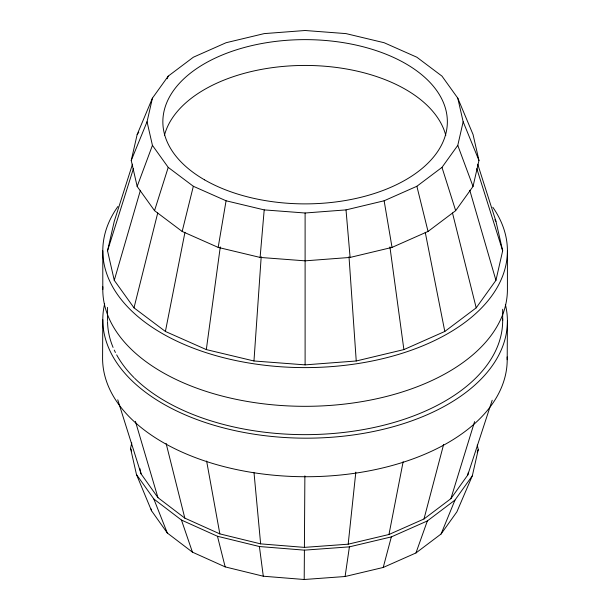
<?xml version="1.0" encoding="UTF-8"?>
<svg xmlns="http://www.w3.org/2000/svg" width="610" height="610" viewBox="0 0 610 610"><rect width="100%" height="100%" fill="white"/><g stroke="black" fill="none" stroke-linecap="round" stroke-linejoin="round"><path stroke-width="0.91" d="M102.793 319.701L102.587 358.253A202.314 117.753 0.3 0 0 307.28 476.73A202.314 117.753 0.3 0 0 507.146 356.934M507.207 359.709L507.413 321.15M117.753 399.794L141.055 473.84L157.944 497.638L184.822 518.119L219.844 533.887L260.638 543.868L304.405 547.383L304.878 475.853M131.775 442.913L130.548 448.327L136.472 474.534L151.532 510.768L167.315 533.01L192.432 552.157L225.166 566.888L263.291 576.221L304.199 579.5L304.405 550.144L349.4 546.857L391.338 536.899L427.343 520.948L454.976 500.086L472.338 475.747L478.263 449.578L477.241 445.056M477.714 164.197L495.938 221.285L502.671 250.802L495.938 280.325L476.204 307.837L444.804 331.459L403.889 349.591L356.24 360.983L305.107 364.871L253.966 360.983L261.202 256.68M260.104 257.428L264.199 209.893L226.074 200.781L193.339 186.279L168.223 167.376L152.431 145.371L147.048 121.756L152.431 98.134L168.223 76.128L193.339 57.226L226.074 42.723L264.199 33.611L305.107 30.5L346.015 33.611L384.132 42.723L416.866 57.226L441.983 76.128L457.774 98.134L473.04 134.49L478.964 160.468L473.04 186.446L455.67 210.656L428.045 231.449L392.032 247.401L350.102 257.428L305.107 260.844L260.104 257.428L218.174 247.401L182.169 231.449L154.536 210.656L137.166 186.446L131.242 160.468L137.166 134.49L152.431 98.134M304.405 547.383L348.173 544.189L355.828 472.109M253.966 360.983L206.317 349.591L220.286 246.913M304.199 579.5L345.1 576.511L349.4 546.857M218.174 247.401L226.074 200.781M348.173 544.189L388.966 534.497L403.134 461.724M206.317 349.591L165.401 331.459L184.967 232.288M388.966 534.497L423.988 518.98L450.866 498.69L467.763 475.015L468.381 472.285M165.401 331.459L134.002 307.837L114.268 280.325L107.535 250.802L114.268 221.285L132.492 164.197M264.199 209.893L305.107 213.004L346.015 209.893L384.132 200.781L416.866 186.279L441.983 167.376L457.774 145.371L463.158 121.756L457.774 98.134M182.169 231.449L193.339 186.279M134.002 307.837L157.723 212.974M423.988 518.98L443.622 444.476M345.1 576.511L383.225 567.46L391.338 536.899M114.268 280.325L140.422 190.29M450.866 498.69L474.595 421.624M107.535 250.802L133.422 168.596M154.536 210.656L168.223 167.376M467.763 475.015L492.194 400.244M383.225 567.46L415.959 552.957L427.343 520.948M137.166 186.446L152.431 145.371M167.171 78.751L168.223 76.128M131.242 160.468L147.048 121.756M415.959 552.957L441.076 533.994L454.976 500.086M477.172 452.201L478.263 449.578M472.338 475.747L456.867 511.866L441.076 533.994M137.166 134.49L138.798 132.218M136.472 474.534L153.842 499.003L181.467 520.063L217.473 536.274L259.41 546.529L304.405 550.144M494.847 219.752L495.938 221.285M463.158 121.756L478.964 160.468M130.548 448.327L131.607 450.958M153.842 499.003L167.315 533.01M457.774 145.371L473.04 186.446M181.467 520.063L192.432 552.157M441.983 167.376L455.67 210.656M476.784 168.596L502.671 250.802M135.405 421.312L157.944 497.638M469.784 190.29L495.938 280.325M217.473 536.274L225.166 566.888M166.118 443.478L184.822 518.119M452.483 212.974L476.204 307.837M416.866 186.279L428.045 231.449M151.112 508.938L151.532 510.768M139.82 468.373L141.055 473.84M425.239 232.288L444.804 331.459M206.615 461.015L219.844 533.887M384.132 200.781L392.032 247.401M389.92 246.913L403.889 349.591M259.41 546.529L263.291 576.221M254.019 472.719L260.638 543.868M346.015 209.893L350.102 257.428M349.004 256.68L356.24 360.983M507.413 250.802L507.413 289.521A202.314 116.8 0 0 1 302.72 406.313A202.314 116.8 0 0 1 102.846 286.761M502.671 309.27L502.671 320.578M305.107 213.004L305.107 364.871M107.535 307.379L107.535 320.578M102.793 250.802L102.793 289.521M164.41 135.45A142.252 82.129 0 0 1 305.107 65.438A142.252 82.129 0 0 1 445.796 135.45M502.648 318.733A197.571 114.062 0 0 1 358.367 430.424A197.571 114.062 0 0 1 134.619 378.223M134.002 377.613A197.571 114.062 0 0 1 116.662 354.852M115.42 352.481A197.571 114.062 0 0 1 114.268 350.102M113.079 347.41A197.571 114.062 0 0 1 107.543 321.508M492.827 207.263A202.314 116.8 0 0 1 304.382 367.609A202.314 116.8 0 0 1 117.921 206.493M505.354 304.382A202.314 117.753 0.3 0 1 305.907 438.178A202.314 117.753 0.3 0 1 104.63 303.871M204.518 179.828A142.252 82.129 0 0 0 442.509 143.007A142.252 82.129 0 0 0 268.286 42.425A142.252 82.129 0 0 0 204.518 179.828"/></g></svg>
